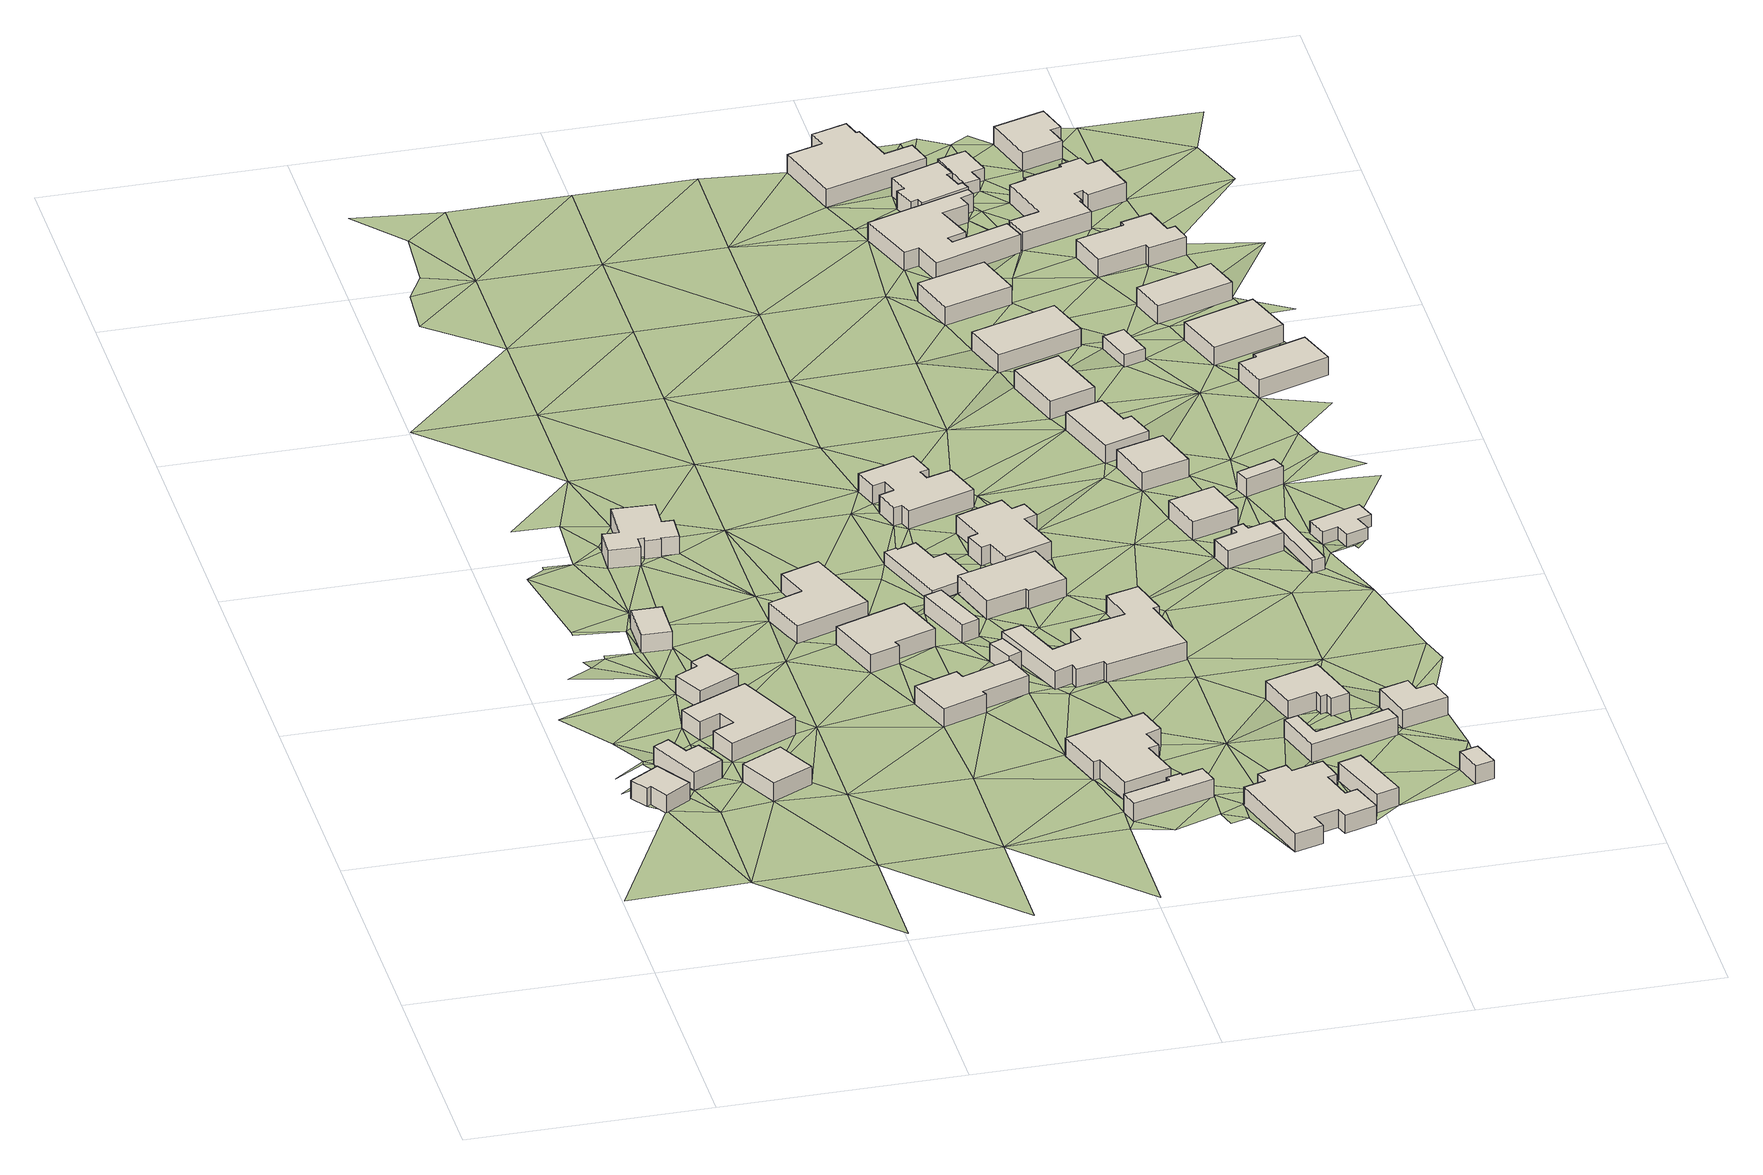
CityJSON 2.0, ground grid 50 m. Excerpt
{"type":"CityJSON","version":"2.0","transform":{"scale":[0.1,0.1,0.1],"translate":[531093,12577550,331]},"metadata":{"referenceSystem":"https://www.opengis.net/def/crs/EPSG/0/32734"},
"CityObjects":{
"building1":{"type":"Building","attributes":{"address":"PM Louw Street Mamre 7347 Cape Town","building":"house","building:levels":"1","building_height":4.1,"plus_code":"4FRWFFMH+7H5","ground_height":194.51,"roof_height":198.61},"geometry":[{"type":"Solid","lod":"1","boundaries":[[[[0,1,2,3]],[[1,4,5,2]],[[4,6,7,5]],[[6,8,9,7]],[[8,10,11,9]],[[10,0,3,11]],[[3,2,5,7,9,11]],[[10,8,6,4,1,0]]]]}]},
"building2":{"type":"Building","attributes":{"address":"Henning Huizen Street Mamre 7347 Cape Town","building":"yes","building:levels":"1","building_height":4.1,"plus_code":"4FRWFFMH+7JF","ground_height":195.08,"roof_height":199.18},"geometry":[{"type":"Solid","lod":"1","boundaries":[[[[12,13,14,15]],[[13,16,17,14]],[[16,18,19,17]],[[18,20,21,19]],[[20,22,23,21]],[[22,12,15,23]],[[15,14,17,19,21,23]],[[22,20,18,16,13,12]]]]}]},
"building3":{"type":"Building","attributes":{"address":"10 Henning Huizen Street Mamre 7347 Cape Town","building":"house","building:levels":"1","building_height":4.1,"plus_code":"4FRWFFMH+6MW","ground_height":195.08,"roof_height":199.18},"geometry":[{"type":"Solid","lod":"1","boundaries":[[[[24,25,26,27]],[[25,28,29,26]],[[28,30,31,29]],[[30,24,27,31]],[[27,26,29,31]],[[30,28,25,24]]]]}]},
"building4":{"type":"Building","attributes":{"address":"Twin Gables Guest House 8 Henning Huizen Street Mamre 7347 Cape Town","building":"guest_house","building:levels":"1","building_height":4.1,"plus_code":"4FRWFFMH+8M9","ground_height":195.21,"roof_height":199.31},"geometry":[{"type":"Solid","lod":"1","boundaries":[[[[32,33,34,35]],[[33,36,37,34]],[[36,38,39,37]],[[38,40,41,39]],[[40,42,43,41]],[[42,44,45,43]],[[44,46,47,45]],[[46,32,35,47]],[[35,34,37,39,41,43,45,47]],[[46,44,42,40,38,36,33,32]]]]}]},
"building5":{"type":"Building","attributes":{"address":"6 Henning Huizen Street Mamre 7347 Cape Town","building":"house","building:levels":"1","building_height":4.1,"plus_code":"4FRWFFMH+9MF","ground_height":195.07,"roof_height":199.17},"geometry":[{"type":"Solid","lod":"1","boundaries":[[[[48,49,50,51]],[[49,52,53,50]],[[52,54,55,53]],[[54,56,57,55]],[[56,58,59,57]],[[58,48,51,59]],[[51,50,53,55,57,59]],[[58,56,54,52,49,48]]]]}]},
"building6":{"type":"Building","attributes":{"building":"yes","building:levels":"1","building_height":4.1,"plus_code":"4FRWFFMH+FJ5","ground_height":194.65,"roof_height":198.75},"geometry":[{"type":"Solid","lod":"1","boundaries":[[[[60,61,62,63]],[[61,64,65,62]],[[64,66,67,65]],[[66,60,63,67]],[[63,62,65,67]],[[66,64,61,60]]]]}]},
"building7":{"type":"Building","attributes":{"address":"9 Henning Huizen Street Mamre 7347 Cape Town","building":"house","building:levels":"1","building_height":4.1,"plus_code":"4FRWFFMH+HMG","ground_height":194.31,"roof_height":198.41},"geometry":[{"type":"Solid","lod":"1","boundaries":[[[[68,69,70,71]],[[69,72,73,70]],[[72,74,75,73]],[[74,76,77,75]],[[76,78,79,77]],[[78,80,81,79]],[[80,82,83,81]],[[82,84,85,83]],[[84,86,87,85]],[[86,88,89,87]],[[88,90,91,89]],[[90,92,93,91]],[[92,94,95,93]],[[94,68,71,95]],[[71,70,73,75,77,79,81,83,85,87,89,91,93,95]],[[94,92,90,88,86,84,82,80,78,76,74,72,69,68]]]]}]},
"building8":{"type":"Building","attributes":{"address":"13 Henning Huizen Street Mamre 7347 Cape Town","building":"house","building:levels":"1","building_height":4.1,"plus_code":"4FRWFFMH+FQ9","ground_height":194.76,"roof_height":198.86},"geometry":[{"type":"Solid","lod":"1","boundaries":[[[[96,97,98,99]],[[97,100,101,98]],[[100,102,103,101]],[[102,104,105,103]],[[104,106,107,105]],[[106,96,99,107]],[[99,98,101,103,105,107]],[[106,104,102,100,97,96]]]]}]},
"building9":{"type":"Building","attributes":{"address":"15 Henning Huizen Street","building":"house","building:levels":"1","building_height":4.1,"plus_code":"4FRWFFMH+CR4","ground_height":195.21,"roof_height":199.31},"geometry":[{"type":"Solid","lod":"1","boundaries":[[[[108,109,110,111]],[[109,112,113,110]],[[112,114,115,113]],[[114,116,117,115]],[[116,118,119,117]],[[118,108,111,119]],[[111,110,113,115,117,119]],[[118,116,114,112,109,108]]]]}]},
"building10":{"type":"Building","attributes":{"address":"17 Henning Huizen Street Mamre 7347 Cape Town","building":"house","building:levels":"1","building_height":4.1,"plus_code":"4FRWFFMH+8V3","ground_height":195.58,"roof_height":199.68},"geometry":[{"type":"Solid","lod":"1","boundaries":[[[[120,121,122,123]],[[121,124,125,122]],[[124,126,127,125]],[[126,128,129,127]],[[128,130,131,129]],[[130,132,133,131]],[[132,134,135,133]],[[134,120,123,135]],[[123,122,125,127,129,131,133,135]],[[134,132,130,128,126,124,121,120]]]]}]},
"building11":{"type":"Building","attributes":{"address":"Henning Huizen Street Mamre 7347 Cape Town","building":"yes","building:levels":"1","building_height":4.1,"plus_code":"4FRWFFMH+CV9","ground_height":195.26,"roof_height":199.36},"geometry":[{"type":"Solid","lod":"1","boundaries":[[[[136,137,138,139]],[[137,140,141,138]],[[140,142,143,141]],[[142,136,139,143]],[[139,138,141,143]],[[142,140,137,136]]]]}]},
"building12":{"type":"Building","attributes":{"address":"Henning Huizen Street Mamre 7347 Cape Town","building":"yes","building:levels":"1","building_height":4.1,"plus_code":"4FRWFFMH+9W3","ground_height":195.4,"roof_height":199.5},"geometry":[{"type":"Solid","lod":"1","boundaries":[[[[144,145,146,147]],[[145,148,149,146]],[[148,150,151,149]],[[150,144,147,151]],[[147,146,149,151]],[[150,148,145,144]]]]}]},
"building13":{"type":"Building","attributes":{"address":"12 Henning Huizen Street Mamre 7347 Cape Town","building":"house","building:levels":"1","building_height":4.1,"plus_code":"4FRWFFMH+6X7","ground_height":195.58,"roof_height":199.68},"geometry":[{"type":"Solid","lod":"1","boundaries":[[[[152,153,154,155]],[[153,156,157,154]],[[156,158,159,157]],[[158,160,161,159]],[[160,162,163,161]],[[162,164,165,163]],[[164,166,167,165]],[[166,168,169,167]],[[168,170,171,169]],[[170,152,155,171]],[[155,154,157,159,161,163,165,167,169,171]],[[170,168,166,164,162,160,158,156,153,152]]]]}]},
"building14":{"type":"Building","attributes":{"address":"Henning Huizen Street Mamre 7347 Cape Town","building":"yes","building:levels":"1","building_height":4.1,"plus_code":"4FRWFFMH+4XX","ground_height":195.58,"roof_height":199.68},"geometry":[{"type":"Solid","lod":"1","boundaries":[[[[172,173,174,175]],[[173,176,177,174]],[[176,178,179,177]],[[178,180,181,179]],[[180,182,183,181]],[[182,184,185,183]],[[184,186,187,185]],[[186,172,175,187]],[[175,174,177,179,181,183,185,187]],[[186,184,182,180,178,176,173,172]]]]}]},
"building15":{"type":"Building","attributes":{"building":"cabin","building:levels":"1","building_height":2.8,"plus_code":"4FRWFFMH+FVH","ground_height":194.86,"roof_height":197.66},"geometry":[{"type":"Solid","lod":"1","boundaries":[[[[188,189,190,191]],[[189,192,193,190]],[[192,194,195,193]],[[194,196,197,195]],[[196,198,199,197]],[[198,200,201,199]],[[200,202,203,201]],[[202,188,191,203]],[[191,190,193,195,197,199,201,203]],[[202,200,198,196,194,192,189,188]]]]}]},
"building16":{"type":"Building","attributes":{"address":"14 Halbeck Street Mamre 7347 Cape Town","building":"house","building:levels":"1","building_height":4.1,"plus_code":"4FRWFFMH+CXR","ground_height":195.1,"roof_height":199.2},"geometry":[{"type":"Solid","lod":"1","boundaries":[[[[204,205,206,207]],[[205,208,209,206]],[[208,210,211,209]],[[210,212,213,211]],[[212,214,215,213]],[[214,204,207,215]],[[207,206,209,211,213,215]],[[214,212,210,208,205,204]]]]}]},
"building17":{"type":"Building","attributes":{"address":"10 Halbeck Street Mamre 7347 Cape Town","building":"house","building:levels":"1","building_height":4.1,"plus_code":"4FRWFFMH+HWM","ground_height":194.55,"roof_height":198.65},"geometry":[{"type":"Solid","lod":"1","boundaries":[[[[216,217,218,219]],[[217,220,221,218]],[[220,222,223,221]],[[222,224,225,223]],[[224,226,227,225]],[[226,228,229,227]],[[228,230,231,229]],[[230,232,233,231]],[[232,234,235,233]],[[234,236,237,235]],[[236,238,239,237]],[[238,240,241,239]],[[240,242,243,241]],[[242,216,219,243]],[[219,218,221,223,225,227,229,231,233,235,237,239,241,243]],[[242,240,238,236,234,232,230,228,226,224,222,220,217,216]]]]}]},
"building18":{"type":"Building","attributes":{"address":"16 Halbeck Street Mamre 7347 Cape Town","building":"house","building:levels":"1","building_height":4.1,"plus_code":"4FRWFFMJ+923","ground_height":195.4,"roof_height":199.5},"geometry":[{"type":"Solid","lod":"1","boundaries":[[[[244,245,246,247]],[[245,248,249,246]],[[248,250,251,249]],[[250,252,253,251]],[[252,254,255,253]],[[254,256,257,255]],[[256,258,259,257]],[[258,260,261,259]],[[260,262,263,261]],[[262,264,265,263]],[[264,266,267,265]],[[266,268,269,267]],[[268,270,271,269]],[[270,272,273,271]],[[272,274,275,273]],[[274,244,247,275]],[[247,246,249,251,253,255,257,259,261,263,265,267,269,271,273,275]],[[274,272,270,268,266,264,262,260,258,256,254,252,250,248,245,244]]]]}]},
"building19":{"type":"Building","attributes":{"address":"Halbeck Street Mamre Cape Town","building":"house","building:levels":"1","building_height":4.1,"plus_code":"4FRWFFMH+GX6","ground_height":194.86,"roof_height":198.96},"geometry":[{"type":"Solid","lod":"1","boundaries":[[[[276,277,278,279]],[[277,280,281,278]],[[280,282,283,281]],[[282,284,285,283]],[[284,286,287,285]],[[286,288,289,287]],[[288,290,291,289]],[[290,292,293,291]],[[292,294,295,293]],[[294,296,297,295]],[[296,298,299,297]],[[298,276,279,299]],[[279,278,281,283,285,287,289,291,293,295,297,299]],[[298,296,294,292,290,288,286,284,282,280,277,276]]]]}]},
"building20":{"type":"Building","attributes":{"address":"12 Dias Street Mamre 7347 Cape Town","building":"house","building:levels":"1","building_height":4.1,"plus_code":"4FRWFFMJ+439","ground_height":195.7,"roof_height":199.8},"geometry":[{"type":"Solid","lod":"1","boundaries":[[[[300,301,302,303]],[[301,304,305,302]],[[304,306,307,305]],[[306,308,309,307]],[[308,310,311,309]],[[310,312,313,311]],[[312,314,315,313]],[[314,316,317,315]],[[316,318,319,317]],[[318,320,321,319]],[[320,322,323,321]],[[322,324,325,323]],[[324,326,327,325]],[[326,328,329,327]],[[328,330,331,329]],[[330,300,303,331]],[[303,302,305,307,309,311,313,315,317,319,321,323,325,327,329,331]],[[330,328,326,324,322,320,318,316,314,312,310,308,306,304,301,300]]]]}]},
"building21":{"type":"Building","attributes":{"address":"Dias Street Mamre 7347 Cape Town","building":"yes","building:levels":"1","building_height":4.1,"plus_code":"4FRWFFMJ+45C","ground_height":196.37,"roof_height":200.47},"geometry":[{"type":"Solid","lod":"1","boundaries":[[[[332,333,334,335]],[[333,336,337,334]],[[336,338,339,337]],[[338,332,335,339]],[[335,334,337,339]],[[338,336,333,332]]]]}]},
"building22":{"type":"Building","attributes":{"address":"Henning Huizen Street Mamre 7347 Cape Town","building":"yes","building:levels":"1","building_height":4.1,"plus_code":"4FRWFFMJ+55V","ground_height":196.07,"roof_height":200.17},"geometry":[{"type":"Solid","lod":"1","boundaries":[[[[340,341,342,343]],[[341,344,345,342]],[[344,346,347,345]],[[346,348,349,347]],[[348,350,351,349]],[[350,340,343,351]],[[343,342,345,347,349,351]],[[350,348,346,344,341,340]]]]}]},
"building23":{"type":"Building","attributes":{"address":"16 Henning Huizen Street Mamre 7347 Cape Town","building":"house","building:levels":"1","building_height":4.1,"plus_code":"4FRWFFMJ+745","ground_height":195.92,"roof_height":200.02},"geometry":[{"type":"Solid","lod":"1","boundaries":[[[[352,353,354,355]],[[353,356,357,354]],[[356,358,359,357]],[[358,360,361,359]],[[360,362,363,361]],[[362,364,365,363]],[[364,366,367,365]],[[366,352,355,367]],[[355,354,357,359,361,363,365,367]],[[366,364,362,360,358,356,353,352]]]]}]},
"building24":{"type":"Building","attributes":{"address":"Dias Street Mamre 7347 Cape Town","building":"garage","building:levels":"1","building_height":4.1,"plus_code":"4FRWFFMJ+46H","ground_height":196.78,"roof_height":200.88},"geometry":[{"type":"Solid","lod":"1","boundaries":[[[[368,369,370,371]],[[369,372,373,370]],[[372,374,375,373]],[[374,368,371,375]],[[371,370,373,375]],[[374,372,369,368]]]]}]},
"building25":{"type":"Building","attributes":{"address":"19 Halbeck Street Mamre 7347 Cape Town","building":"house","building:levels":"1","building_height":4.1,"plus_code":"4FRWFFMJ+M3M","ground_height":194.94,"roof_height":199.04},"geometry":[{"type":"Solid","lod":"1","boundaries":[[[[376,377,378,379]],[[377,380,381,378]],[[380,382,383,381]],[[382,376,379,383]],[[379,378,381,383]],[[382,380,377,376]]]]}]},
"building26":{"type":"Building","attributes":{"address":"21 Halbeck Street Mamre 7347 Cape Town","building":"house","building:levels":"1","building_height":4.1,"plus_code":"4FRWFFMJ+J39","ground_height":195.1,"roof_height":199.2},"geometry":[{"type":"Solid","lod":"1","boundaries":[[[[384,385,386,387]],[[385,388,389,386]],[[388,390,391,389]],[[390,392,393,391]],[[392,394,395,393]],[[394,384,387,395]],[[387,386,389,391,393,395]],[[394,392,390,388,385,384]]]]}]},
"building27":{"type":"Building","attributes":{"address":"Henning Huizen Street Mamre 7347 Cape Town","building":"yes","building:levels":"1","building_height":4.1,"plus_code":"4FRWFFMJ+667","ground_height":196.44,"roof_height":200.54},"geometry":[{"type":"Solid","lod":"1","boundaries":[[[[396,397,398,399]],[[397,400,401,398]],[[400,402,403,401]],[[402,404,405,403]],[[404,406,407,405]],[[406,396,399,407]],[[399,398,401,403,405,407]],[[406,404,402,400,397,396]]]]}]},
"building28":{"type":"Building","attributes":{"address":"25 Halbeck Street Mamre 7347 Cape Town","building":"house","building:levels":"1","building_height":4.1,"plus_code":"4FRWFFMJ+F4W","ground_height":195.38,"roof_height":199.48},"geometry":[{"type":"Solid","lod":"1","boundaries":[[[[408,409,410,411]],[[409,412,413,410]],[[412,414,415,413]],[[414,408,411,415]],[[411,410,413,415]],[[414,412,409,408]]]]}]},
"building29":{"type":"Building","attributes":{"address":"23 Halbeck Street Mamre 7347 Cape Town","building":"house","building:levels":"1","building_height":4.1,"plus_code":"4FRWFFMJ+H4C","ground_height":195.25,"roof_height":199.35},"geometry":[{"type":"Solid","lod":"1","boundaries":[[[[416,417,418,419]],[[417,420,421,418]],[[420,422,423,421]],[[422,416,419,423]],[[419,418,421,423]],[[422,420,417,416]]]]}]},
"building30":{"type":"Building","attributes":{"address":"15 Halbeck Street Mamre 7347 Cape Town","building":"house","building:levels":"1","building_height":4.1,"plus_code":"4FRWFFMJ+R2G","ground_height":194.31,"roof_height":198.41},"geometry":[{"type":"Solid","lod":"1","boundaries":[[[[424,425,426,427]],[[425,428,429,426]],[[428,430,431,429]],[[430,424,427,431]],[[427,426,429,431]],[[430,428,425,424]]]]}]},
"building31":{"type":"Building","attributes":{"address":"Halbeck Street Mamre 7347 Cape Town","building":"house","building:levels":"1","building_height":4.1,"plus_code":"4FRWFFMJ+C5R","ground_height":195.69,"roof_height":199.79},"geometry":[{"type":"Solid","lod":"1","boundaries":[[[[432,433,434,435]],[[433,436,437,434]],[[436,438,439,437]],[[438,440,441,439]],[[440,442,443,441]],[[442,444,445,443]],[[444,446,447,445]],[[446,432,435,447]],[[435,434,437,439,441,443,445,447]],[[446,444,442,440,438,436,433,432]]]]}]},
"building32":{"type":"Building","attributes":{"address":"17 Halbeck Street Mamre 7347 Cape Town","building":"house","building:levels":"1","building_height":4.1,"plus_code":"4FRWFFMJ+Q32","ground_height":194.41,"roof_height":198.51},"geometry":[{"type":"Solid","lod":"1","boundaries":[[[[448,449,450,451]],[[449,452,453,450]],[[452,454,455,453]],[[454,448,451,455]],[[451,450,453,455]],[[454,452,449,448]]]]}]},
"building33":{"type":"Building","attributes":{"address":"11 Halbeck Street Mamre 7347 Cape Town","building":"house","building:levels":"1","building_height":4.1,"plus_code":"4FRWFFPH+2X4","ground_height":194.23,"roof_height":198.33},"geometry":[{"type":"Solid","lod":"1","boundaries":[[[[456,457,458,459]],[[457,460,461,458]],[[460,462,463,461]],[[462,464,465,463]],[[464,466,467,465]],[[466,468,469,467]],[[468,470,471,469]],[[470,472,473,471]],[[472,474,475,473]],[[474,456,459,475]],[[459,458,461,463,465,467,469,471,473,475]],[[474,472,470,468,466,464,462,460,457,456]]]]}]},
"building34":{"type":"Building","attributes":{"address":"13 Halbeck Street Mamre 7347 Cape Town","building":"house","building:levels":"1","building_height":4.1,"plus_code":"4FRWFFMJ+W23","ground_height":194.23,"roof_height":198.33},"geometry":[{"type":"Solid","lod":"1","boundaries":[[[[476,477,478,479]],[[477,480,481,478]],[[480,482,483,481]],[[482,484,485,483]],[[484,486,487,485]],[[486,488,489,487]],[[488,490,491,489]],[[490,492,493,491]],[[492,494,495,493]],[[494,496,497,495]],[[496,498,499,497]],[[498,500,501,499]],[[500,502,503,501]],[[502,476,479,503]],[[479,478,481,483,485,487,489,491,493,495,497,499,501,503]],[[502,500,498,496,494,492,490,488,486,484,482,480,477,476]]]]}]},
"building35":{"type":"Building","attributes":{"building":"cabin","building:levels":"1","building_height":2.8,"plus_code":"4FRWFFMJ+C5X","ground_height":195.69,"roof_height":198.49},"geometry":[{"type":"Solid","lod":"1","boundaries":[[[[504,505,506,507]],[[505,508,509,506]],[[508,510,511,509]],[[510,504,507,511]],[[507,506,509,511]],[[510,508,505,504]]]]}]},
"building36":{"type":"Building","attributes":{"address":"Halbeck Street Mamre 7347 Cape Town","building":"house","building:levels":"1","building_height":4.1,"plus_code":"4FRWFFMJ+X29","ground_height":194.23,"roof_height":198.33},"geometry":[{"type":"Solid","lod":"1","boundaries":[[[[512,513,514,515]],[[513,516,517,514]],[[516,518,519,517]],[[518,520,521,519]],[[520,522,523,521]],[[522,524,525,523]],[[524,526,527,525]],[[526,528,529,527]],[[528,530,531,529]],[[530,532,533,531]],[[532,534,535,533]],[[534,512,515,535]],[[515,514,517,519,521,523,525,527,529,531,533,535]],[[534,532,530,528,526,524,522,520,518,516,513,512]]]]}]},
"building37":{"type":"Building","attributes":{"address":"Halbeck Street Mamre 7347 Cape Town","building":"yes","building:levels":"1","building_height":4.1,"plus_code":"4FRWFFMJ+G5Q","ground_height":195.61,"roof_height":199.71},"geometry":[{"type":"Solid","lod":"1","boundaries":[[[[536,537,538,539]],[[537,540,541,538]],[[540,542,543,541]],[[542,536,539,543]],[[539,538,541,543]],[[542,540,537,536]]]]}]},
"building38":{"type":"Building","attributes":{"building":"cabin","building:levels":"1","building_height":2.8,"plus_code":"4FRWFFMJ+P4G","ground_height":194.94,"roof_height":197.74},"geometry":[{"type":"Solid","lod":"1","boundaries":[[[[544,545,546,547]],[[545,548,549,546]],[[548,550,551,549]],[[550,544,547,551]],[[547,546,549,551]],[[550,548,545,544]]]]}]},
"building39":{"type":"Building","attributes":{"building":"cabin","building:levels":"1","building_height":2.8,"plus_code":"4FRWFFMJ+F68","ground_height":195.69,"roof_height":198.49},"geometry":[{"type":"Solid","lod":"1","boundaries":[[[[552,553,554,555]],[[553,556,557,554]],[[556,558,559,557]],[[558,560,561,559]],[[560,562,563,561]],[[562,564,565,563]],[[564,566,567,565]],[[566,552,555,567]],[[555,554,557,559,561,563,565,567]],[[566,564,562,560,558,556,553,552]]]]}]},
"building40":{"type":"Building","attributes":{"address":"Khorhamer Street Mamre 7347 Cape Town","building":"cabin","building:levels":"1","building_height":2.8,"plus_code":"4FRWFFMJ+X3P","ground_height":194.54,"roof_height":197.34},"geometry":[{"type":"Solid","lod":"1","boundaries":[[[[568,569,570,571]],[[569,572,573,570]],[[572,574,575,573]],[[574,576,577,575]],[[576,578,579,577]],[[578,568,571,579]],[[571,570,573,575,577,579]],[[578,576,574,572,569,568]]]]}]},
"building41":{"type":"Building","attributes":{"address":"12 Khorhamer Street Mamre 7347 Cape Town","building":"house","building:levels":"1","building_height":4.1,"plus_code":"4FRWFFMJ+W48","ground_height":194.6,"roof_height":198.7},"geometry":[{"type":"Solid","lod":"1","boundaries":[[[[580,581,582,583]],[[581,584,585,582]],[[584,586,587,585]],[[586,588,589,587]],[[588,590,591,589]],[[590,592,593,591]],[[592,594,595,593]],[[594,596,597,595]],[[596,598,599,597]],[[598,600,601,599]],[[600,602,603,601]],[[602,604,605,603]],[[604,606,607,605]],[[606,608,609,607]],[[608,610,611,609]],[[610,612,613,611]],[[612,614,615,613]],[[614,580,583,615]],[[583,582,585,587,589,591,593,595,597,599,601,603,605,607,609,611,613,615]],[[614,612,610,608,606,604,602,600,598,596,594,592,590,588,586,584,581,580]]]]}]},
"building42":{"type":"Building","attributes":{"address":"14 Khorhamer Street Mamre 7347 Cape Town","building":"house","building:levels":"1","building_height":4.1,"plus_code":"4FRWFFMJ+R5W","ground_height":195.1,"roof_height":199.2},"geometry":[{"type":"Solid","lod":"1","boundaries":[[[[616,617,618,619]],[[617,620,621,618]],[[620,622,623,621]],[[622,624,625,623]],[[624,626,627,625]],[[626,628,629,627]],[[628,630,631,629]],[[630,632,633,631]],[[632,634,635,633]],[[634,616,619,635]],[[619,618,621,623,625,627,629,631,633,635]],[[634,632,630,628,626,624,622,620,617,616]]]]}]},
"building43":{"type":"Building","attributes":{"address":"16 Khorhamer Street Mamre 7347 Cape Town","building":"house","building:levels":"1","building_height":4.1,"plus_code":"4FRWFFMJ+Q6C","ground_height":195.1,"roof_height":199.2},"geometry":[{"type":"Solid","lod":"1","boundaries":[[[[636,637,638,639]],[[637,640,641,638]],[[640,642,643,641]],[[642,636,639,643]],[[639,638,641,643]],[[642,640,637,636]]]]}]},
"building44":{"type":"Building","attributes":{"address":"18 Khorhamer Street Mamre 7347 Cape Town","building":"house","building:levels":"1","building_height":4.1,"plus_code":"4FRWFFMJ+P6G","ground_height":195.46,"roof_height":199.56},"geometry":[{"type":"Solid","lod":"1","boundaries":[[[[644,645,646,647]],[[645,648,649,646]],[[648,650,651,649]],[[650,644,647,651]],[[647,646,649,651]],[[650,648,645,644]]]]}]},
"building45":{"type":"Building","attributes":{"address":"20 Khorhamer Street Mamre 7347 Cape Town","building":"house","building:levels":"1","building_height":4.1,"plus_code":"4FRWFFMJ+M76","ground_height":195.61,"roof_height":199.71},"geometry":[{"type":"Solid","lod":"1","boundaries":[[[[652,653,654,655]],[[653,656,657,654]],[[656,658,659,657]],[[658,660,661,659]],[[660,662,663,661]],[[662,652,655,663]],[[655,654,657,659,661,663]],[[662,660,658,656,653,652]]]]}]},
"building46":{"type":"Building","attributes":{"address":"10 Khorhamer Street Mamre 7347 Cape Town","building":"house","building:levels":"1","building_height":4.1,"plus_code":"4FRWFFPJ+245","ground_height":194.54,"roof_height":198.64},"geometry":[{"type":"Solid","lod":"1","boundaries":[[[[664,665,666,667]],[[665,668,669,666]],[[668,670,671,669]],[[670,672,673,671]],[[672,674,675,673]],[[674,664,667,675]],[[667,666,669,671,673,675]],[[674,672,670,668,665,664]]]]}]},
"terrain1":{"type":"TINRelief","geometry":[{"type":"CompositeSurface","lod":"1","boundaries":[[[676,677,678]],[[679,4,677]],[[680,681,682]],[[683,684,685]],[[676,686,677]],[[686,687,677]],[[683,685,688]],[[680,688,685]],[[22,680,682]],[[22,682,687]],[[689,690,683]],[[22,688,680]],[[688,689,683]],[[686,22,687]],[[690,56,691]],[[686,676,28]],[[689,36,690]],[[692,693,689]],[[22,686,25]],[[689,693,694]],[[22,25,12]],[[36,689,694]],[[56,690,36]],[[695,696,697]],[[698,699,696]],[[691,56,699]],[[676,700,701]],[[686,28,25]],[[676,701,28]],[[694,693,44]],[[46,693,12]],[[36,694,38]],[[44,693,46]],[[25,46,12]],[[694,44,38]],[[696,699,697]],[[702,697,703]],[[704,705,706]],[[38,44,40]],[[703,697,699]],[[56,36,58]],[[25,707,46]],[[40,44,42]],[[708,709,706]],[[703,699,710]],[[706,705,708]],[[56,52,699]],[[711,712,709]],[[36,33,58]],[[710,705,703]],[[713,28,701]],[[712,711,714]],[[699,715,710]],[[705,710,60]],[[52,56,54]],[[709,708,711]],[[28,713,716]],[[699,52,715]],[[46,707,717]],[[708,705,60]],[[58,33,718]],[[715,52,49]],[[708,60,66]],[[74,711,708]],[[707,716,719]],[[716,713,719]],[[74,72,711]],[[707,719,717]],[[720,721,711]],[[720,711,72]],[[76,708,66]],[[722,721,723]],[[76,74,708]],[[724,713,701]],[[33,717,719]],[[718,725,49]],[[33,725,718]],[[72,69,720]],[[49,104,715]],[[720,68,721]],[[715,104,66]],[[724,701,726]],[[725,33,719]],[[720,69,68]],[[723,721,68]],[[723,727,728]],[[76,82,78]],[[82,80,78]],[[729,76,66]],[[76,84,82]],[[49,725,104]],[[713,121,719]],[[713,724,730]],[[727,731,728]],[[723,68,732]],[[104,729,66]],[[76,729,84]],[[86,84,733]],[[725,719,108]],[[729,733,84]],[[730,121,713]],[[734,104,725]],[[735,732,92]],[[725,118,734]],[[108,719,120]],[[719,121,120]],[[733,736,735]],[[732,735,736]],[[118,725,108]],[[723,732,737]],[[737,727,723]],[[736,733,729]],[[104,102,729]],[[738,739,740]],[[100,729,102]],[[738,740,731]],[[100,736,729]],[[739,738,741]],[[734,118,742]],[[732,736,737]],[[724,743,730]],[[108,120,109]],[[744,741,738]],[[124,121,730]],[[100,745,736]],[[746,747,724]],[[744,748,749]],[[731,727,750]],[[134,109,120]],[[751,727,737]],[[724,747,186]],[[743,724,186]],[[118,116,742]],[[744,738,748]],[[124,730,752]],[[112,109,114]],[[752,730,743]],[[109,134,114]],[[751,750,727]],[[745,753,736]],[[745,742,754]],[[755,738,731]],[[737,736,228]],[[134,132,756]],[[124,757,126]],[[172,186,747]],[[742,116,200]],[[134,144,114]],[[198,745,754]],[[114,136,116]],[[757,124,752]],[[186,160,743]],[[754,742,200]],[[758,172,747]],[[759,743,160]],[[134,760,144]],[[755,731,750]],[[756,760,134]],[[114,137,136]],[[198,753,745]],[[144,137,114]],[[116,136,200]],[[751,737,761]],[[762,748,738]],[[736,753,228]],[[160,186,184]],[[754,200,198]],[[136,142,200]],[[752,763,757]],[[258,137,144]],[[760,756,764]],[[765,137,258]],[[184,182,160]],[[757,766,756]],[[758,767,172]],[[144,150,258]],[[160,182,768]],[[761,737,228]],[[766,764,756]],[[200,142,208]],[[150,764,258]],[[762,738,755]],[[142,765,769]],[[763,766,757]],[[238,198,196]],[[764,766,258]],[[192,196,194]],[[238,753,198]],[[752,770,763]],[[258,256,765]],[[142,769,208]],[[765,256,769]],[[771,768,182]],[[772,200,208]],[[758,773,767]],[[774,766,763]],[[192,242,196]],[[750,751,775]],[[753,238,236]],[[776,777,768]],[[753,236,230]],[[238,196,242]],[[753,230,228]],[[778,766,774]],[[779,751,761]],[[780,192,189]],[[781,768,771]],[[771,782,781]],[[781,776,768]],[[256,783,769]],[[784,776,785]],[[786,774,763]],[[230,236,234]],[[238,242,240]],[[256,787,250]],[[788,789,773]],[[192,780,790]],[[770,786,763]],[[234,232,230]],[[192,277,242]],[[783,791,769]],[[755,750,775]],[[773,792,767]],[[772,793,780]],[[256,250,783]],[[769,791,794]],[[792,773,789]],[[751,779,775]],[[774,786,795]],[[252,250,787]],[[192,790,277]],[[205,772,208]],[[790,780,793]],[[796,761,228]],[[781,767,797]],[[781,798,776]],[[312,792,789]],[[798,785,776]],[[772,799,793]],[[792,797,767]],[[798,770,785]],[[800,277,790]],[[801,793,799]],[[799,772,205]],[[791,783,802]],[[242,277,803]],[[798,781,797]],[[797,792,804]],[[783,250,805]],[[770,806,786]],[[807,808,809]],[[810,779,761]],[[755,811,762]],[[805,802,783]],[[770,798,806]],[[808,807,812]],[[775,813,755]],[[761,796,810]],[[796,808,812]],[[797,814,798]],[[805,250,815]],[[205,816,799]],[[277,276,803]],[[205,802,816]],[[817,786,806]],[[812,803,818]],[[818,803,276]],[[755,813,811]],[[796,812,810]],[[798,814,348]],[[819,820,814]],[[802,805,821]],[[818,276,296]],[[298,296,276]],[[822,823,816]],[[353,806,798]],[[814,820,824]],[[825,775,779]],[[814,824,348]],[[826,827,828]],[[829,798,348]],[[779,810,830]],[[826,828,831]],[[816,802,832]],[[353,798,829]],[[833,834,817]],[[820,826,333]],[[826,831,333]],[[336,831,835]],[[802,821,832]],[[336,333,831]],[[836,833,817]],[[822,816,832]],[[821,833,836]],[[332,824,820]],[[333,332,820]],[[392,812,818]],[[829,348,837]],[[336,835,338]],[[825,779,830]],[[838,818,296]],[[838,296,822]],[[810,812,392]],[[477,813,775]],[[839,817,806]],[[840,829,837]],[[837,841,842]],[[806,353,839]],[[843,829,840]],[[837,844,840]],[[845,824,332]],[[821,836,846]],[[813,456,811]],[[844,837,842]],[[817,847,836]],[[830,810,848]],[[822,832,416]],[[477,775,825]],[[832,821,442]],[[818,838,849]],[[850,840,844]],[[372,332,338]],[[842,841,851]],[[849,392,818]],[[838,822,416]],[[353,852,839]],[[842,853,844]],[[810,854,855]],[[810,855,848]],[[392,854,810]],[[457,456,813]],[[846,442,821]],[[813,856,457]],[[830,857,825]],[[856,813,477]],[[847,817,839]],[[372,845,332]],[[857,830,452]],[[848,452,830]],[[853,842,406]],[[338,374,372]],[[852,853,406]],[[847,846,836]],[[409,832,412]],[[842,851,406]],[[442,412,832]],[[832,409,416]],[[428,825,857]],[[858,825,428]],[[851,845,396]],[[849,838,422]],[[851,396,406]],[[422,838,416]],[[477,825,858]],[[852,859,839]],[[406,859,852]],[[392,860,854]],[[442,438,412]],[[845,861,396]],[[380,848,855]],[[862,858,428]],[[372,861,845]],[[849,422,863]],[[392,390,860]],[[416,409,864]],[[442,440,438]],[[860,865,854]],[[866,857,452]],[[858,862,867]],[[457,856,518]],[[861,372,369]],[[438,868,412]],[[856,477,520]],[[396,861,869]],[[456,474,472]],[[428,870,862]],[[860,390,865]],[[846,847,871]],[[422,872,863]],[[873,416,864]],[[859,874,875]],[[438,436,868]],[[876,839,859]],[[388,385,390]],[[877,848,380]],[[847,839,878]],[[520,518,856]],[[518,513,457]],[[446,846,871]],[[879,520,477]],[[436,433,432]],[[385,863,872]],[[452,880,866]],[[868,436,881]],[[436,432,881]],[[859,875,882]],[[883,864,868]],[[873,864,536]],[[884,457,513]],[[885,380,865]],[[878,839,876]],[[516,513,518]],[[446,510,432]],[[883,868,881]],[[477,886,879]],[[847,878,871]],[[887,888,889]],[[881,432,510]],[[890,520,879]],[[510,446,871]],[[891,872,873]],[[536,864,883]],[[865,390,892]],[[870,893,862]],[[876,859,882]],[[510,508,881]],[[385,892,390]],[[866,894,870]],[[877,380,550]],[[881,508,883]],[[891,873,536]],[[385,872,892]],[[550,380,885]],[[878,895,871]],[[896,887,889]],[[897,887,898]],[[895,556,508]],[[895,878,899]],[[893,870,894]],[[556,895,899]],[[892,885,865]],[[553,508,556]],[[464,900,466]],[[883,508,540]],[[872,891,892]],[[880,877,901]],[[513,902,884]],[[891,536,542]],[[887,896,898]],[[508,553,540]],[[901,877,550]],[[903,879,886]],[[616,866,880]],[[900,464,904]],[[616,894,866]],[[556,899,905]],[[906,907,898]],[[893,894,908]],[[905,909,556]],[[910,905,899]],[[598,898,896]],[[898,911,906]],[[569,904,884]],[[598,911,898]],[[912,913,914]],[[569,884,902]],[[903,886,906]],[[885,892,915]],[[916,913,912]],[[917,912,914]],[[598,896,893]],[[903,906,911]],[[902,916,569]],[[917,903,912]],[[908,598,893]],[[918,900,904]],[[916,912,569]],[[908,894,634]],[[901,919,880]],[[553,920,540]],[[905,910,921]],[[912,903,922]],[[923,921,910]],[[924,904,569]],[[903,911,594]],[[925,891,542]],[[911,598,596]],[[894,616,634]],[[616,880,919]],[[918,904,924]],[[903,594,922]],[[892,891,662]],[[901,915,648]],[[542,540,926]],[[915,892,927]],[[596,594,911]],[[928,929,922]],[[569,568,924]],[[919,901,930]],[[931,930,901]],[[662,891,925]],[[648,931,901]],[[648,915,927]],[[590,928,922]],[[590,922,594]],[[634,932,908]],[[542,926,925]],[[540,920,933]],[[892,660,927]],[[660,892,662]],[[594,592,590]],[[674,568,928]],[[672,924,568]],[[540,934,926]],[[928,590,674]],[[616,919,620]],[[924,672,935]],[[674,672,568]],[[660,656,927]],[[932,634,630]],[[658,656,660]],[[617,616,620]],[[634,632,630]],[[674,590,936]],[[930,931,937]],[[938,931,648]],[[662,925,939]],[[940,941,932]],[[942,936,590]],[[940,932,943]],[[943,944,940]],[[943,945,944]],[[946,927,656]],[[620,919,637]],[[947,674,936]],[[628,932,630]],[[943,932,948]],[[937,931,938]],[[947,936,949]],[[672,950,951]],[[628,948,932]],[[952,946,656]],[[637,622,620]],[[947,953,954]],[[949,955,956]],[[947,949,956]],[[626,624,628]],[[956,953,947]],[[953,957,950]],[[956,957,953]],[[958,937,938]],[[959,637,937]],[[622,637,959]],[[624,622,959]],[[628,624,960]],[[948,628,960]],[[956,948,961]],[[957,956,961]],[[948,960,961]],[[962,957,961]]]}]}
},
"vertices":[
[160,643,18],[99,605,18],[99,605,59],[160,643,59],[123,569,18],[123,569,59],[131,574,18],[131,574,59],[153,536,18],[153,536,59],[207,570,18],[207,570,59],
[284,626,24],[253,689,24],[253,689,65],[284,626,65],[225,675,24],[225,675,65],[201,722,24],[201,722,65],[168,705,24],[168,705,65],[222,595,24],[222,595,65],
[404,646,24],[319,603,24],[319,603,65],[404,646,65],[361,521,24],[361,521,65],[446,563,24],[446,563,65],
[457,742,25],[391,883,25],[391,883,66],[457,742,66],[251,818,25],[251,818,66],[274,768,25],[274,768,66],[319,788,25],[319,788,66],[337,751,25],[337,751,66],[292,730,25],[292,730,66],[317,677,25],[317,677,66],
[388,922,23],[346,1004,23],[346,1004,64],[388,922,64],[310,986,23],[310,986,64],[318,969,23],[318,969,64],[269,944,23],[269,944,64],[302,879,23],[302,879,64],
[242,1200,19],[241,1109,19],[241,1109,60],[242,1200,60],[302,1108,19],[302,1108,60],[304,1199,19],[304,1199,60],
[292,1570,16],[288,1484,16],[288,1484,57],[292,1570,57],[254,1486,16],[254,1486,57],[251,1425,16],[251,1425,57],[316,1422,16],[316,1422,57],[317,1453,16],[317,1453,57],[330,1452,16],[330,1452,57],[329,1442,16],[329,1442,57],[361,1441,16],[361,1441,57],[361,1446,16],[361,1446,57],[397,1444,16],[397,1444,57],[400,1502,16],[400,1502,57],[376,1503,16],[376,1503,57],[379,1566,16],[379,1566,57],
[692,1123,20],[634,1286,20],[634,1286,61],[692,1123,61],[554,1258,20],[554,1258,61],[578,1189,20],[578,1189,61],[506,1163,20],[506,1163,61],[540,1069,20],[540,1069,61],
[650,926,25],[712,947,25],[712,947,66],[650,926,66],[707,960,25],[707,960,66],[793,990,25],[793,990,66],[757,1093,25],[757,1093,66],[610,1041,25],[610,1041,66],
[705,791,29],[739,697,29],[739,697,70],[705,791,70],[831,730,29],[831,730,70],[827,741,29],[827,741,70],[927,777,29],[927,777,70],[905,840,29],[905,840,70],[802,803,29],[802,803,70],[795,823,29],[795,823,70],
[801,1110,25],[847,990,25],[847,990,66],[801,1110,66],[883,1004,25],[883,1004,66],[837,1123,25],[837,1123,66],
[882,910,27],[907,855,27],[907,855,68],[882,910,68],[934,867,27],[934,867,68],[910,922,27],[910,922,68],
[1109,594,29],[942,541,29],[942,541,70],[1109,594,70],[973,443,29],[973,443,70],[987,447,29],[987,447,70],[1015,357,29],[1015,357,70],[1113,388,29],[1113,388,70],[1089,467,29],[1089,467,70],[1110,474,29],[1110,474,70],[1096,519,29],[1096,519,70],[1128,530,29],[1128,530,70],
[1014,280,29],[1184,330,29],[1184,330,70],[1014,280,70],[1172,372,29],[1172,372,70],[1129,359,29],[1129,359,70],[1127,365,29],[1127,365,70],[1097,356,29],[1097,356,70],[1100,346,29],[1100,346,70],[1003,318,29],[1003,318,70],
[883,1276,21],[857,1267,21],[857,1267,49],[883,1276,49],[836,1326,21],[836,1326,49],[797,1312,21],[797,1312,49],[795,1317,21],[795,1317,49],[769,1308,21],[769,1308,49],[826,1150,21],[826,1150,49],[916,1182,21],[916,1182,49],
[1081,1108,24],[1046,1219,24],[1046,1219,65],[1081,1108,65],[881,1168,24],[881,1168,65],[913,1064,24],[913,1064,65],[996,1090,24],[996,1090,65],[999,1082,24],[999,1082,65],
[986,1471,18],[960,1550,18],[960,1550,59],[986,1471,59],[908,1534,18],[908,1534,59],[901,1556,18],[901,1556,59],[919,1562,18],[919,1562,59],[901,1617,18],[901,1617,59],[784,1579,18],[784,1579,59],[800,1529,18],[800,1529,59],[826,1537,18],[826,1537,59],[836,1505,18],[836,1505,59],[805,1494,18],[805,1494,59],[821,1443,18],[821,1443,59],[838,1448,18],[838,1448,59],[846,1425,18],[846,1425,59],
[1207,1043,27],[1140,1025,27],[1140,1025,68],[1207,1043,68],[1160,952,27],[1160,952,68],[1045,923,27],[1045,923,68],[1055,885,27],[1055,885,68],[994,861,27],[994,861,68],[957,960,27],[957,960,68],[914,946,27],[914,946,68],[980,782,27],[980,782,68],[1017,796,27],[1017,796,68],[1021,779,27],[1021,779,68],[1079,795,27],[1079,795,68],[1082,783,27],[1082,783,68],[1251,826,27],[1251,826,68],[1217,960,27],[1217,960,68],[1229,963,27],[1229,963,68],
[1028,1417,21],[930,1383,21],[930,1383,62],[1028,1417,62],[955,1310,21],[955,1310,62],[934,1302,21],[934,1302,62],[949,1259,21],[949,1259,62],[969,1266,21],[969,1266,62],[986,1216,21],[986,1216,62],[1085,1250,21],[1085,1250,62],[1054,1341,21],[1054,1341,62],[1081,1350,21],[1081,1350,62],[1067,1393,21],[1067,1393,62],[1040,1383,21],[1040,1383,62],
[1402,342,30],[1337,323,30],[1337,323,71],[1402,342,71],[1331,344,30],[1331,344,71],[1270,326,30],[1270,326,71],[1278,299,30],[1278,299,71],[1233,286,30],[1233,286,71],[1289,98,30],[1289,98,71],[1349,116,30],[1349,116,71],[1339,150,30],[1339,150,71],[1390,165,30],[1390,165,71],[1398,140,30],[1398,140,71],[1465,162,30],[1465,162,71],[1443,228,30],[1443,228,71],[1417,220,30],[1417,220,71],[1398,284,30],[1398,284,71],[1417,289,30],[1417,289,71],
[1476,336,36],[1428,320,36],[1428,320,77],[1476,336,77],[1472,190,36],[1472,190,77],[1520,206,36],[1520,206,77],
[1579,458,33],[1568,492,33],[1568,492,74],[1579,458,74],[1413,444,33],[1413,444,74],[1393,509,33],[1393,509,74],[1364,500,33],[1364,500,74],[1395,401,33],[1395,401,74],
[1474,680,32],[1363,646,32],[1363,646,73],[1474,680,73],[1387,566,32],[1387,566,73],[1448,584,32],[1448,584,73],[1453,567,32],[1453,567,73],[1466,571,32],[1466,571,73],[1471,555,32],[1471,555,73],[1509,566,32],[1509,566,73],
[1719,250,41],[1700,308,41],[1700,308,82],[1719,250,82],[1662,296,41],[1662,296,82],[1680,238,41],[1680,238,82],
[1202,1739,22],[1297,1770,22],[1297,1770,63],[1202,1739,63],[1256,1897,22],[1256,1897,63],[1161,1866,22],[1161,1866,63],
[1360,1588,24],[1340,1649,24],[1340,1649,65],[1360,1588,65],[1323,1643,24],[1323,1643,65],[1298,1717,24],[1298,1717,65],[1221,1692,24],[1221,1692,65],[1266,1557,24],[1266,1557,65],
[1592,472,37],[1688,500,37],[1688,500,78],[1592,472,78],[1672,554,37],[1672,554,78],[1636,544,37],[1636,544,78],[1627,576,37],[1627,576,78],[1567,558,37],[1567,558,78],
[1433,1360,27],[1337,1331,27],[1337,1331,68],[1433,1360,68],[1364,1244,27],[1364,1244,68],[1459,1273,27],[1459,1273,68],
[1312,1442,25],[1410,1470,25],[1410,1470,66],[1312,1442,66],[1382,1565,25],[1382,1565,66],[1284,1536,25],[1284,1536,66],
[1230,2170,16],[1199,2269,16],[1199,2269,57],[1230,2170,57],[1057,2225,16],[1057,2225,57],[1088,2126,16],[1088,2126,57],
[1508,1209,30],[1461,1194,30],[1461,1194,71],[1508,1209,71],[1455,1211,30],[1455,1211,71],[1430,1203,30],[1430,1203,71],[1436,1184,30],[1436,1184,71],[1388,1168,30],[1388,1168,71],[1403,1123,30],[1403,1123,71],[1524,1162,30],[1524,1162,71],
[1323,1989,17],[1293,2083,17],[1293,2083,58],[1323,1989,58],[1116,2027,17],[1116,2027,58],[1146,1933,17],[1146,1933,58],
[923,2736,15],[966,2596,15],[966,2596,56],[923,2736,56],[1180,2661,15],[1180,2661,56],[1164,2713,15],[1164,2713,56],[1105,2695,15],[1105,2695,56],[1077,2784,15],[1077,2784,56],[1070,2782,15],[1070,2782,56],[1059,2818,15],[1059,2818,56],[986,2796,15],[986,2796,56],[998,2759,15],[998,2759,56],
[1231,2532,15],[1016,2461,15],[1016,2461,56],[1231,2532,56],[1058,2339,15],[1058,2339,56],[1089,2349,15],[1089,2349,56],[1109,2288,15],[1109,2288,56],[1291,2349,15],[1291,2349,56],[1275,2395,15],[1275,2395,56],[1157,2355,15],[1157,2355,56],[1152,2370,15],[1152,2370,56],[1190,2383,15],[1190,2383,56],[1163,2461,15],[1163,2461,56],[1219,2479,15],[1219,2479,56],[1210,2506,15],[1210,2506,56],[1237,2515,15],[1237,2515,56],
[1558,1071,30],[1584,1077,30],[1584,1077,58],[1558,1071,58],[1544,1231,30],[1544,1231,58],[1517,1225,30],[1517,1225,58],
[1199,2642,15],[1098,2607,15],[1098,2607,56],[1199,2642,56],[1113,2564,15],[1113,2564,56],[1097,2559,15],[1097,2559,56],[1113,2514,15],[1113,2514,56],[1128,2519,15],[1128,2519,56],[1133,2505,15],[1133,2505,56],[1233,2540,15],[1233,2540,56],[1226,2558,15],[1226,2558,56],[1217,2555,15],[1217,2555,56],[1204,2593,15],[1204,2593,56],[1215,2597,15],[1215,2597,56],
[1488,1397,29],[1499,1368,29],[1499,1368,70],[1488,1397,70],[1579,1397,29],[1579,1397,70],[1568,1426,29],[1568,1426,70],
[1384,1889,22],[1429,1903,22],[1429,1903,50],[1384,1889,50],[1405,1980,22],[1405,1980,50],[1360,1965,22],[1360,1965,50],
[1693,1247,30],[1587,1211,30],[1587,1211,58],[1693,1247,58],[1602,1166,30],[1602,1166,58],[1634,1177,30],[1634,1177,58],[1644,1146,30],[1644,1146,58],[1690,1162,30],[1690,1162,58],[1678,1196,30],[1678,1196,58],[1707,1206,30],[1707,1206,58],
[1262,2684,18],[1204,2667,18],[1204,2667,46],[1262,2684,46],[1233,2570,18],[1233,2570,46],[1265,2579,18],[1265,2579,46],[1256,2607,18],[1256,2607,46],[1283,2615,18],[1283,2615,46],
[1503,2570,19],[1474,2561,19],[1474,2561,60],[1503,2570,60],[1466,2586,19],[1466,2586,60],[1421,2572,19],[1421,2572,60],[1423,2564,19],[1423,2564,60],[1343,2540,19],[1343,2540,60],[1345,2534,19],[1345,2534,60],[1311,2523,19],[1311,2523,60],[1343,2416,19],[1343,2416,60],[1280,2397,19],[1280,2397,60],[1295,2349,19],[1295,2349,60],[1441,2393,19],[1441,2393,60],[1428,2435,19],[1428,2435,60],[1433,2437,19],[1433,2437,60],[1424,2464,19],[1424,2464,60],[1443,2470,19],[1443,2470,60],[1448,2453,19],[1448,2453,60],[1530,2478,19],[1530,2478,60],
[1411,2213,24],[1512,2242,24],[1512,2242,65],[1411,2213,65],[1515,2230,24],[1515,2230,65],[1595,2253,24],[1595,2253,65],[1583,2296,24],[1583,2296,65],[1566,2291,24],[1566,2291,65],[1548,2352,24],[1548,2352,65],[1485,2334,24],[1485,2334,65],[1488,2323,24],[1488,2323,65],[1387,2294,24],[1387,2294,65],
[1642,2073,24],[1618,2149,24],[1618,2149,65],[1642,2073,65],[1459,2098,24],[1459,2098,65],[1483,2023,24],[1483,2023,65],
[1700,1897,27],[1665,2000,27],[1665,2000,68],[1700,1897,68],[1517,1950,27],[1517,1950,68],[1552,1847,27],[1552,1847,68],
[1756,1760,29],[1729,1840,29],[1729,1840,70],[1756,1760,70],[1618,1803,29],[1618,1803,70],[1622,1793,29],[1622,1793,70],[1584,1781,29],[1584,1781,70],[1608,1710,29],[1608,1710,70],
[1447,2656,18],[1434,2699,18],[1434,2699,59],[1447,2656,59],[1456,2705,18],[1456,2705,59],[1437,2768,18],[1437,2768,59],[1331,2736,18],[1331,2736,59],[1363,2631,18],[1363,2631,59],
[252,255,18],[153,536,24],[2,255,13],[131,574,24],[166,678,25],[86,625,18],[160,643,25],[151,718,25],[86,676,21],[147,707,25],[252,505,24],[207,570,24],[168,705,25],[201,722,25],[110,800,21],[30,909,20],[225,675,25],[253,689,25],[252,755,25],[124,1100,20],[135,1073,23],[167,1099,23],[82,1048,20],[252,1005,23],[502,5,18],[502,255,21],[168,1109,23],[226,1104,23],[128,1202,19],[232,1192,19],[128,1212,19],[404,646,28],[252,1255,19],[93,1426,14],[241,1109,23],[190,1455,16],[131,1450,16],[502,505,28],[131,1458,16],[302,1108,23],[446,563,28],[457,742,28],[388,922,25],[502,755,28],[252,1505,16],[198,1595,16],[103,1601,14],[252,1755,12],[751,255,25],[502,1005,25],[751,5,22],[252,2005,10],[2,2005,8],[502,1255,20],[751,505,28],[252,2255,7],[379,1566,17],[397,1444,17],[540,1069,25],[400,1502,17],[502,1505,17],[502,1755,14],[252,2505,9],[116,2480,8],[110,2376,6],[151,2541,9],[692,1123,25],[973,443,31],[159,2672,12],[634,1286,21],[1001,5,26],[1001,255,29],[252,2755,12],[67,2778,12],[502,2255,9],[502,2005,11],[942,541,31],[751,1505,18],[751,1255,21],[502,2505,10],[905,840,30],[927,777,30],[1084,232,29],[987,447,31],[907,855,30],[751,1755,15],[502,2755,14],[1001,755,30],[934,867,30],[883,1004,27],[980,782,30],[1184,330,33],[1113,388,31],[913,1064,27],[1109,594,31],[1127,365,33],[916,1182,24],[1181,261,33],[1021,779,30],[751,2255,11],[1110,474,31],[1089,467,31],[1017,796,30],[751,2005,13],[883,1276,24],[1172,372,33],[1129,359,33],[1001,1005,27],[1096,519,31],[1128,530,33],[1082,783,30],[994,861,30],[1193,222,33],[1231,234,33],[934,1302,24],[999,1082,27],[1233,286,33],[949,1259,24],[996,1090,27],[1079,795,30],[901,1617,21],[1270,326,33],[1251,505,33],[986,1216,24],[955,1310,24],[969,1266,24],[1081,1108,27],[986,1471,21],[1278,299,33],[1140,1025,29],[1251,755,32],[908,1534,21],[919,1562,21],[901,1556,21],[1001,1755,19],[751,2755,14],[960,1550,21],[751,2505,11],[1331,344,33],[1160,952,29],[1085,1250,24],[1251,826,32],[1001,1505,21],[1337,323,33],[1402,342,36],[1207,1043,29],[1081,1350,24],[1054,1341,24],[1395,401,37],[1001,2255,16],[1417,289,36],[1398,284,36],[1417,220,36],[1387,566,37],[1001,2005,17],[1443,228,36],[1251,1255,27],[1229,963,29],[1217,960,29],[1465,162,36],[1251,1005,29],[1393,509,37],[1251,1505,25],[1501,755,35],[1453,567,37],[1413,444,37],[1501,505,37],[1448,584,37],[1471,555,37],[1579,458,37],[1403,1123,33],[1501,1005,33],[1146,1933,22],[1266,1557,25],[1466,571,37],[1568,492,37],[1474,680,35],[1509,566,37],[1202,1739,24],[1161,1866,24],[1001,2505,15],[1088,2126,17],[1058,2339,16],[1627,576,40],[1251,1755,24],[1702,392,40],[1109,2288,16],[1360,1588,25],[1433,1360,30],[1297,1770,24],[1230,2170,20],[1089,2349,16],[1459,1273,30],[1688,500,40],[1199,2269,20],[1558,1071,33],[1382,1565,29],[1410,1470,29],[1636,544,40],[1672,554,40],[1708,760,38],[1323,1989,22],[1656,975,36],[1133,2505,19],[1293,2083,22],[1501,1255,30],[1727,703,38],[1499,1368,30],[1180,2661,18],[1384,1889,27],[1231,2532,19],[1190,2383,19],[1152,2370,20],[1157,2355,20],[1128,2519,19],[1501,1505,29],[1501,1755,29],[1291,2349,20],[1251,2255,20],[1584,1077,33],[1275,2395,19],[1163,2461,19],[1219,2479,19],[1608,1127,33],[1157,2781,18],[1405,1980,27],[1199,2642,18],[1233,2540,19],[1164,2713,18],[1644,1146,33],[1237,2515,19],[1210,2506,19],[1295,2349,20],[1634,1177,33],[1659,1143,33],[1251,2505,19],[1233,2570,19],[1204,2593,19],[1217,2555,19],[1429,1903,27],[1215,2597,19],[1226,2558,19],[1192,2791,18],[1459,2098,27],[1693,1247,33],[1690,1162,33],[1265,2579,19],[1664,1128,36],[1251,2755,18],[1649,1564,31],[1673,1493,31],[1552,1847,29],[1283,2615,19],[1256,2607,19],[1483,2023,27],[1501,2005,27],[1441,2393,22],[1769,1380,31],[1752,1429,31],[1290,2778,18],[1421,2572,22],[1642,2073,30],[1665,2000,30],[1739,1655,32],[1433,2437,22],[1428,2435,22],[1423,2564,22],[1448,2453,22],[1424,2464,22],[1443,2470,22],[1700,1897,30],[1447,2656,19],[1530,2478,22],[1466,2586,22],[1437,2768,19],[1415,2819,19],[1729,1840,32],[1456,2705,19],[1434,2699,19],[1474,2561,22],[1503,2570,22],[1501,2755,19],[1751,2005,30],[1751,2255,28],[1750,2497,24],[1706,2625,24],[1751,2755,19]
]}
